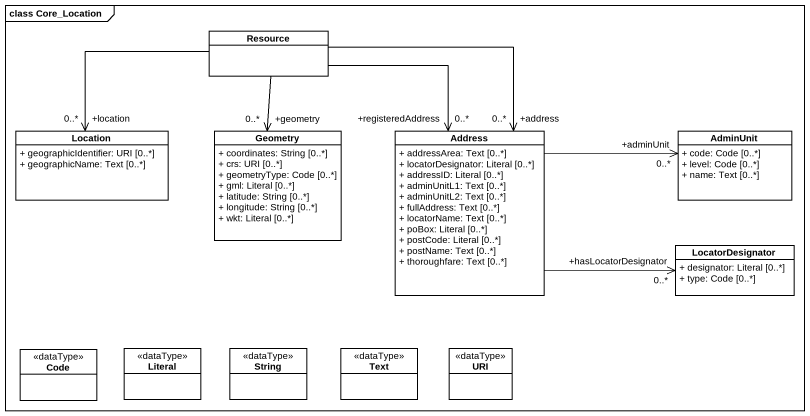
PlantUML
@startuml
mainframe class Core_Location
hide circle
hide empty members
skinparam classAttributeIconSize 0
class Resource
class Location {
  + geographicIdentifier: URI [0..*]
  + geographicName: Text [0..*]
}
class Geometry {
  + coordinates: String [0..*]
  + crs: URI [0..*]
  + geometryType: Code [0..*]
  + gml: Literal [0..*]
  + latitude: String [0..*]
  + longitude: String [0..*]
  + wkt: Literal [0..*]
}
class Address {
  + addressArea: Text [0..*]
  + locatorDesignator: Literal [0..*]
  + addressID: Literal [0..*]
  + adminUnitL1: Text [0..*]
  + adminUnitL2: Text [0..*]
  + fullAddress: Text [0..*]
  + locatorName: Text [0..*]
  + poBox: Literal [0..*]
  + postCode: Literal [0..*]
  + postName: Text [0..*]
  + thoroughfare: Text [0..*]
}
class AdminUnit {
  + code: Code [0..*]
  + level: Code [0..*]
  + name: Text [0..*]
}
class LocatorDesignator {
  + designator: Literal [0..*]
  + type: Code [0..*]
}
class Code <<dataType>>
class Literal <<dataType>>
class String <<dataType>>
class Text <<dataType>>
class URI <<dataType>>
Resource --> "+location\n0..*" Location
Resource --> "+geometry\n0..*" Geometry
Resource --> "+registeredAddress\n0..*" Address
Resource --> "+address\n0..*" Address
Address -right-> "+adminUnit\n0..*" AdminUnit
Address -right-> "+hasLocatorDesignator\n0..*" LocatorDesignator
@enduml
